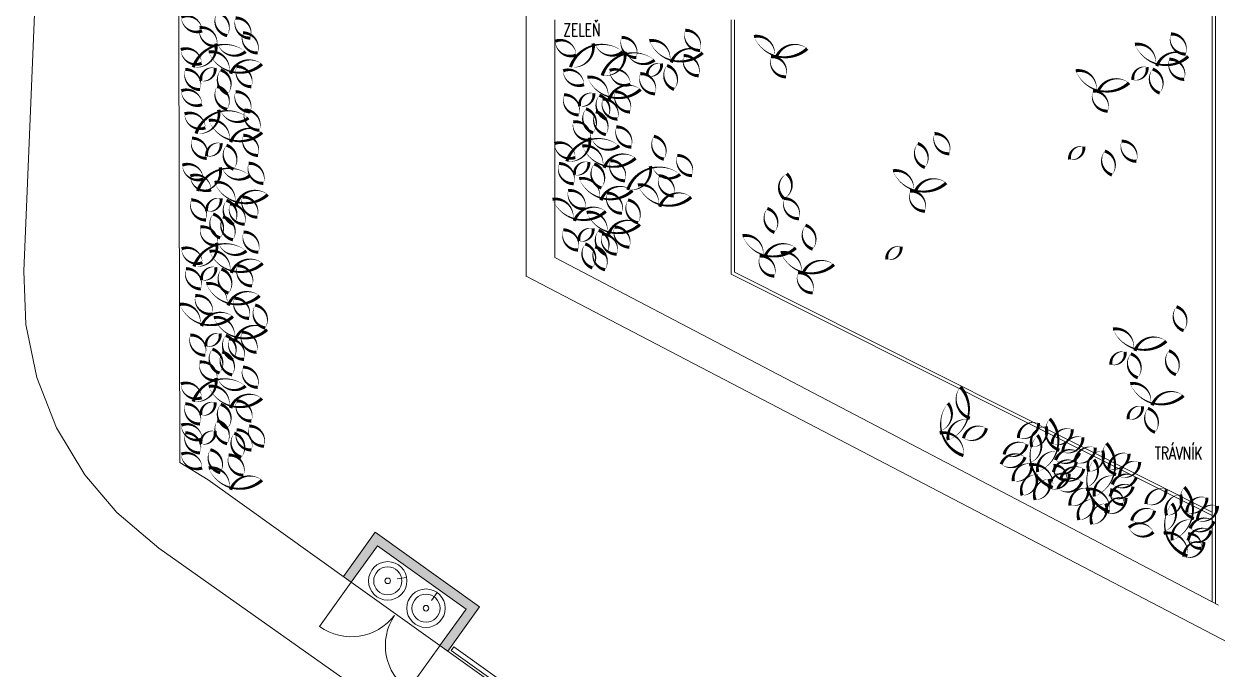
# Model space of a CAD drawing. Header units: metres. Extents: x -45 to 1930, y -347 to 488.
# Drawn here: x 34.6 to 53.21, y 103.38 to 113.45 of the extents above; entities that cross this region are included whole.
import ezdxf

# ---------------------------------------------------------------- set-up
doc = ezdxf.new("R2010")
doc.units = ezdxf.units.M
doc.linetypes.add('GETRENNT', pattern=[31.75, 12.7, -6.35, 0, -6.35, 0, -6.35])
for name, color, linetype in [('popis', 6, 'Continuous'), ('SRAFY', 3, 'Continuous'), ('zariz.predmety', 203, 'Continuous'), ('ZDIVO', 1, 'Continuous')]:
    doc.layers.add(name, color=color, linetype=linetype)
doc.styles.add('ROMANS', font='romans.shx', dxfattribs={"width": 0.7})

msp = doc.modelspace()

# ---------------------------------------------------------------- hatches: boundary and pattern name
at = {"linetype": 'Continuous', "lineweight": 0}
msp.add_hatch(color=256, dxfattribs=at).paths.add_polyline_path([(40.081925, 105.516803), (39.587687, 104.825262), (39.709724, 104.738044), (40.116743, 105.307548), (41.499825, 104.319073), (41.092806, 103.749568), (41.214842, 103.66235), (41.70908, 104.353891)])

# ---------------------------------------------------------------- linework, layer by layer
for p, q in [((53.137294, 127.76103), (53.137294, 104.430051)), ((53.187294, 127.81103), (53.187294, 104.404947)), ((34.912542, 116.98392), (34.603511, 109.593084)), ((34.603511, 109.593084), (34.633142, 108.760856)), ((34.633142, 108.760856), (34.804562, 107.930938)), ((34.804562, 107.930938), (35.110216, 107.148901)), ((35.110216, 107.148901), (35.554923, 106.41177)), ((35.554923, 106.41177), (36.052227, 105.828221)), ((36.052227, 105.828221), (36.710266, 105.271712)), ((36.710266, 105.271712), (50.130382, 95.777265)), ((40.42544, 104.793416), (40.573974, 104.814334)), ((39.709724, 104.738044), (39.215486, 104.046503)), ((40.962915, 104.455136), (41.050134, 104.577173)), ((41.076411, 103.726629), (40.598568, 103.058028)), ((41.092806, 103.749568), (41.076411, 103.726629))]:
    msp.add_line(p, q, dxfattribs=at)
at = {"linetype": 'Continuous', "lineweight": 0, "flags": 128}
for points in [[(39.709724, 104.738044), (37.477555, 106.333353), (37.035982, 106.60712), (36.945385, 144.462896), (41.020036, 144.260448), (51.420302, 144.043402), (67.649258, 143.123976), (66.052891, 127.447973), (63.765693, 115.190618), (62.169437, 106.182411), (60.727726, 93.898214), (60.619881, 89.793758), (41.092806, 103.749568)], [(41.214842, 103.66235), (41.70908, 104.353891), (40.081925, 105.516803), (39.587687, 104.825262)], [(41.092806, 103.749568), (41.499825, 104.319073), (40.116743, 105.307548), (39.709724, 104.738044)], [(41.092806, 103.749568), (39.709724, 104.738044)]]:
    msp.add_lwpolyline(points, dxfattribs=at)
at = {"linetype": 'Continuous', "lineweight": 0}
msp.add_lwpolyline([(41.307426, 103.73047), (46.188892, 100.241734), (46.14819, 100.184783), (41.266724, 103.67352)], close=True, dxfattribs=at)
for centre, radius in [((40.278698, 104.759769), 0.3), ((40.278698, 104.759769), 0.219145), ((40.278698, 104.759769), 0.043699), ((40.875697, 104.3331), 0.3), ((40.875697, 104.3331), 0.219145), ((40.875697, 104.3331), 0.043699)]:
    msp.add_circle(centre, radius, dxfattribs=at)
for centre, start, end in [((39.709724, 104.738044), 234.4469783, 322.47868), ((41.09199, 103.750152), 146.4152765, 234.5145891)]:
    msp.add_arc(centre, 0.85, start, end, dxfattribs=at)
at = {"layer": 'SRAFY', "color": 252, "linetype": 'Continuous', "lineweight": 0}
for p, q in [((45.637294, 113.514228), (45.637294, 109.543592)), ((45.687294, 113.514228), (45.687294, 109.574437)), ((53.137294, 105.778025), (45.637294, 109.543592)), ((53.137294, 105.833973), (45.687294, 109.574437))]:
    msp.add_line(p, q, dxfattribs=at)
at = {"layer": 'zariz.predmety', "color": 253, "linetype": 'Continuous', "ltscale": 0.001}
for points in [[(37.382834, 113.339887, 0, 0, 0.520567051), (37.382834, 113.339887, 0, 0.05, 0.520567051), (37.058968, 113.555337, 0, 0.05, 0.520567051), (37.382834, 113.339887, 0.05, 0.05, 0)], [(37.618132, 113.62296, 0, 0, 0.520567051), (37.618132, 113.62296, 0, 0.05, 0.520567051), (37.773584, 113.26639, 0, 0.05, 0.520567051), (37.618132, 113.62296, 0.05, 0.05, 0)], [(38.135257, 113.227522, 0, 0, 0.520567051), (38.135257, 113.227522, 0, 0.05, 0.520567051), (37.905313, 113.541263, 0, 0.05, 0.520567051), (38.135257, 113.227522, 0.05, 0.05, 0)], [(37.345601, 113.389049, 0, 0, 0.520567051), (37.345601, 113.389049, 0, 0.05, 0.520567051), (37.612362, 113.105948, 0, 0.05, 0.520567051), (37.345601, 113.389049, 0.05, 0.05, 0)], [(45.149852, 113.035075, 0, 0, 0.520567051), (45.149852, 113.035075, 0, 0.05, 0.520567051), (44.919908, 113.348816, 0, 0.05, 0.520567051), (45.149852, 113.035075, 0.05, 0.05, 0)], [(37.245014, 112.773563, 0, 0, 0.520567051), (37.245014, 112.773563, 0, 0.05, 0.520567051), (37.597469, 113.143323, 0, 0.05, 0.520567051), (37.628227, 113.13573, 0, 0.05, 0.520567051), (38.061957, 113.015621, 0, 0.05, 0.520567051), (37.245014, 112.773563, 0.05, 0.05, 0)], [(38.249225, 112.996065, 0, 0, 0.520567051), (38.249225, 112.996065, 0, 0.05, 0.520567051), (38.019281, 113.309806, 0, 0.05, 0.520567051), (38.249225, 112.996065, 0.05, 0.05, 0)], [(43.216373, 112.963135, 0, 0, 0.520567051), (43.216373, 112.963135, 0, 0.05, 0.520567051), (42.892507, 113.178585, 0, 0.05, 0.520567051), (43.216373, 112.963135, 0.05, 0.05, 0)], [(43.128648, 112.774695, 0, 0, 0.520567051), (43.128648, 112.774695, 0, 0.05, 0.520567051), (43.481104, 113.144455, 0, 0.05, 0.520567051), (43.511862, 113.136862, 0, 0.05, 0.520567051), (43.945591, 113.016754, 0, 0.05, 0.520567051), (43.128648, 112.774695, 0.05, 0.05, 0)], [(44.155716, 112.924587, 0, 0, 0.520567051), (44.155716, 112.924587, 0, 0.05, 0.520567051), (43.925772, 113.238328, 0, 0.05, 0.520567051), (44.155716, 112.924587, 0.05, 0.05, 0)], [(45.190306, 112.997185, 0, 0, 0.520567051), (45.190306, 112.997185, 0, 0.05, 0.520567051), (44.701944, 112.847353, 0, 0.05, 0.520567051), (44.678843, 112.869034, 0, 0.05, 0.520567051), (44.359471, 113.186128, 0, 0.05, 0.520567051), (45.190306, 112.997185, 0.05, 0.05, 0)], [(46.821904, 113.063178, 0, 0, 0.520567051), (46.821904, 113.063178, 0, 0.05, 0.520567051), (46.333541, 112.913347, 0, 0.05, 0.520567051), (46.31044, 112.935027, 0, 0.05, 0.520567051), (45.991068, 113.252122, 0, 0.05, 0.520567051), (46.821904, 113.063178, 0.05, 0.05, 0)], [(52.764224, 112.940148, 0, 0, 0.520567051), (52.764224, 112.940148, 0, 0.05, 0.520567051), (52.275862, 112.790317, 0, 0.05, 0.520567051), (52.25276, 112.811997, 0, 0.05, 0.520567051), (51.933388, 113.129091, 0, 0.05, 0.520567051), (52.764224, 112.940148, 0.05, 0.05, 0)], [(52.72377, 112.978038, 0, 0, 0.520567051), (52.72377, 112.978038, 0, 0.05, 0.520567051), (52.493825, 113.291779, 0, 0.05, 0.520567051), (52.72377, 112.978038, 0.05, 0.05, 0)], [(37.375971, 112.833163, 0, 0, 0.520567051), (37.375971, 112.833163, 0, 0.05, 0.520567051), (37.052105, 113.048613, 0, 0.05, 0.520567051), (37.375971, 112.833163, 0.05, 0.05, 0)], [(38.317467, 112.821416, 0, 0, 0.520567051), (38.317467, 112.821416, 0, 0.05, 0.520567051), (37.829104, 112.671585, 0, 0.05, 0.520567051), (37.806003, 112.693265, 0, 0.05, 0.520567051), (37.486631, 113.010359, 0, 0.05, 0.520567051), (38.317467, 112.821416, 0.05, 0.05, 0)], [(43.622953, 112.642829, 0, 0, 0.520567051), (43.622953, 112.642829, 0, 0.05, 0.520567051), (43.975408, 113.012589, 0, 0.05, 0.520567051), (44.006166, 113.004997, 0, 0.05, 0.520567051), (44.439896, 112.884888, 0, 0.05, 0.520567051), (43.622953, 112.642829, 0.05, 0.05, 0)], [(45.126726, 112.640861, 0, 0, 0.520567051), (45.126726, 112.640861, 0, 0.05, 0.520567051), (44.896781, 112.954602, 0, 0.05, 0.520567051), (45.126726, 112.640861, 0.05, 0.05, 0)], [(37.364255, 112.561717, 0, 0, 0.520567051), (37.364255, 112.561717, 0, 0.05, 0.520567051), (37.586548, 112.761426, 0, 0.05, 0.520567051), (37.364255, 112.561717, 0.05, 0.05, 0)], [(38.152202, 112.469821, 0, 0, 0.520567051), (38.152202, 112.469821, 0, 0.05, 0.520567051), (37.922258, 112.783562, 0, 0.05, 0.520567051), (38.152202, 112.469821, 0.05, 0.05, 0)], [(44.326893, 112.631614, 0, 0, 0.520567051), (44.326893, 112.631614, 0, 0.05, 0.520567051), (44.549186, 112.831323, 0, 0.05, 0.520567051), (44.326893, 112.631614, 0.05, 0.05, 0)], [(44.746175, 112.427328, 0, 0, 0.520567051), (44.746175, 112.427328, 0, 0.05, 0.520567051), (44.635725, 112.800301, 0, 0.05, 0.520567051), (44.746175, 112.427328, 0.05, 0.05, 0)], [(46.488665, 112.623893, 0, 0, 0.520567051), (46.488665, 112.623893, 0, 0.05, 0.520567051), (46.258721, 112.937634, 0, 0.05, 0.520567051), (46.488665, 112.623893, 0.05, 0.05, 0)], [(51.900811, 112.574577, 0, 0, 0.520567051), (51.900811, 112.574577, 0, 0.05, 0.520567051), (52.123104, 112.774287, 0, 0.05, 0.520567051), (51.900811, 112.574577, 0.05, 0.05, 0)], [(52.700643, 112.583824, 0, 0, 0.520567051), (52.700643, 112.583824, 0, 0.05, 0.520567051), (52.470699, 112.897565, 0, 0.05, 0.520567051), (52.700643, 112.583824, 0.05, 0.05, 0)], [(37.122058, 112.738136, 0, 0, 0.520567051), (37.122058, 112.738136, 0, 0.05, 0.520567051), (37.352003, 112.424396, 0, 0.05, 0.520567051), (37.122058, 112.738136, 0.05, 0.05, 0)], [(37.783536, 112.357431, 0, 0, 0.520567051), (37.783536, 112.357431, 0, 0.05, 0.520567051), (37.673086, 112.730404, 0, 0.05, 0.520567051), (37.783536, 112.357431, 0.05, 0.05, 0)], [(43.339446, 112.50136, 0, 0, 0.520567051), (43.339446, 112.50136, 0, 0.05, 0.520567051), (43.01558, 112.716809, 0, 0.05, 0.520567051), (43.339446, 112.50136, 0.05, 0.05, 0)], [(44.223958, 112.42652, 0, 0, 0.520567051), (44.223958, 112.42652, 0, 0.05, 0.520567051), (43.735595, 112.276689, 0, 0.05, 0.520567051), (43.712494, 112.298369, 0, 0.05, 0.520567051), (43.393122, 112.615464, 0, 0.05, 0.520567051), (44.223958, 112.42652, 0.05, 0.05, 0)], [(44.064012, 112.507792, 0, 0, 0.520567051), (44.064012, 112.507792, 0, 0.05, 0.520567051), (43.740146, 112.723241, 0, 0.05, 0.520567051), (44.064012, 112.507792, 0.05, 0.05, 0)], [(44.218521, 112.672563, 0, 0, 0.520567051), (44.218521, 112.672563, 0, 0.05, 0.520567051), (44.448465, 112.358823, 0, 0.05, 0.520567051), (44.218521, 112.672563, 0.05, 0.05, 0)], [(51.840819, 112.527855, 0, 0, 0.520567051), (51.840819, 112.527855, 0, 0.05, 0.520567051), (51.352457, 112.378024, 0, 0.05, 0.520567051), (51.329355, 112.399704, 0, 0.05, 0.520567051), (51.009983, 112.716798, 0, 0.05, 0.520567051), (51.840819, 112.527855, 0.05, 0.05, 0)], [(52.320092, 112.370292, 0, 0, 0.520567051), (52.320092, 112.370292, 0, 0.05, 0.520567051), (52.209642, 112.743264, 0, 0.05, 0.520567051), (52.320092, 112.370292, 0.05, 0.05, 0)], [(37.382834, 112.1896, 0, 0, 0.520567051), (37.382834, 112.1896, 0, 0.05, 0.520567051), (37.058968, 112.40505, 0, 0.05, 0.520567051), (37.382834, 112.1896, 0.05, 0.05, 0)], [(37.618132, 112.472673, 0, 0, 0.520567051), (37.618132, 112.472673, 0, 0.05, 0.520567051), (37.773584, 112.116103, 0, 0.05, 0.520567051), (37.618132, 112.472673, 0.05, 0.05, 0)], [(38.135257, 112.077235, 0, 0, 0.520567051), (38.135257, 112.077235, 0, 0.05, 0.520567051), (37.905313, 112.390976, 0, 0.05, 0.520567051), (38.135257, 112.077235, 0.05, 0.05, 0)], [(44.058693, 112.074925, 0, 0, 0.520567051), (44.058693, 112.074925, 0, 0.05, 0.520567051), (43.828748, 112.388666, 0, 0.05, 0.520567051), (44.058693, 112.074925, 0.05, 0.05, 0)], [(51.507581, 112.08857, 0, 0, 0.520567051), (51.507581, 112.08857, 0, 0.05, 0.520567051), (51.277636, 112.402311, 0, 0.05, 0.520567051), (51.507581, 112.08857, 0.05, 0.05, 0)], [(43.028549, 112.34324, 0, 0, 0.520567051), (43.028549, 112.34324, 0, 0.05, 0.520567051), (43.258493, 112.0295, 0, 0.05, 0.520567051), (43.028549, 112.34324, 0.05, 0.05, 0)], [(43.270746, 112.166821, 0, 0, 0.520567051), (43.270746, 112.166821, 0, 0.05, 0.520567051), (43.493039, 112.366531, 0, 0.05, 0.520567051), (43.270746, 112.166821, 0.05, 0.05, 0)], [(43.690027, 111.962535, 0, 0, 0.520567051), (43.690027, 111.962535, 0, 0.05, 0.520567051), (43.579577, 112.335508, 0, 0.05, 0.520567051), (43.690027, 111.962535, 0.05, 0.05, 0)], [(43.86222, 111.964252, 0, 0, 0.520567051), (43.86222, 111.964252, 0, 0.05, 0.520567051), (43.632276, 112.277993, 0, 0.05, 0.520567051), (43.86222, 111.964252, 0.05, 0.05, 0)], [(37.434435, 111.828173, 0, 0, 0.520567051), (37.434435, 111.828173, 0, 0.05, 0.520567051), (37.110569, 112.043622, 0, 0.05, 0.520567051), (37.434435, 111.828173, 0.05, 0.05, 0)], [(37.289145, 111.739474, 0, 0, 0.520567051), (37.289145, 111.739474, 0, 0.05, 0.520567051), (37.6416, 112.109234, 0, 0.05, 0.520567051), (37.672359, 112.101641, 0, 0.05, 0.520567051), (38.106088, 111.981532, 0, 0.05, 0.520567051), (37.289145, 111.739474, 0.05, 0.05, 0)], [(38.278492, 111.791223, 0, 0, 0.520567051), (38.278492, 111.791223, 0, 0.05, 0.520567051), (38.048547, 112.104964, 0, 0.05, 0.520567051), (38.278492, 111.791223, 0.05, 0.05, 0)], [(43.481669, 111.75072, 0, 0, 0.520567051), (43.481669, 111.75072, 0, 0.05, 0.520567051), (43.371219, 112.123693, 0, 0.05, 0.520567051), (43.481669, 111.75072, 0.05, 0.05, 0)], [(43.524623, 112.077777, 0, 0, 0.520567051), (43.524623, 112.077777, 0, 0.05, 0.520567051), (43.680075, 111.721207, 0, 0.05, 0.520567051), (43.524623, 112.077777, 0.05, 0.05, 0)], [(38.318946, 111.753332, 0, 0, 0.520567051), (38.318946, 111.753332, 0, 0.05, 0.520567051), (37.830584, 111.603501, 0, 0.05, 0.520567051), (37.807482, 111.625182, 0, 0.05, 0.520567051), (37.48811, 111.942276, 0, 0.05, 0.520567051), (38.318946, 111.753332, 0.05, 0.05, 0)], [(43.172565, 111.920929, 0, 0, 0.520567051), (43.172565, 111.920929, 0, 0.05, 0.520567051), (43.439326, 111.637828, 0, 0.05, 0.520567051), (43.172565, 111.920929, 0.05, 0.05, 0)], [(44.076189, 111.527945, 0, 0, 0.520567051), (44.076189, 111.527945, 0, 0.05, 0.520567051), (43.846244, 111.841686, 0, 0.05, 0.520567051), (44.076189, 111.527945, 0.05, 0.05, 0)], [(37.225221, 111.665324, 0, 0, 0.520567051), (37.225221, 111.665324, 0, 0.05, 0.520567051), (37.455166, 111.351583, 0, 0.05, 0.520567051), (37.225221, 111.665324, 0.05, 0.05, 0)], [(38.255365, 111.397009, 0, 0, 0.520567051), (38.255365, 111.397009, 0, 0.05, 0.520567051), (38.025421, 111.71075, 0, 0.05, 0.520567051), (38.255365, 111.397009, 0.05, 0.05, 0)], [(43.071978, 111.305442, 0, 0, 0.520567051), (43.071978, 111.305442, 0, 0.05, 0.520567051), (43.424433, 111.675202, 0, 0.05, 0.520567051), (43.455191, 111.66761, 0, 0.05, 0.520567051), (43.88892, 111.547501, 0, 0.05, 0.520567051), (43.071978, 111.305442, 0.05, 0.05, 0)], [(44.43066, 111.695148, 0, 0, 0.520567051), (44.43066, 111.695148, 0, 0.05, 0.520567051), (44.586112, 111.338578, 0, 0.05, 0.520567051), (44.43066, 111.695148, 0.05, 0.05, 0)], [(49.036865, 111.42294, 0, 0, 0.520567051), (49.036865, 111.42294, 0, 0.05, 0.520567051), (48.80692, 111.736681, 0, 0.05, 0.520567051), (49.036865, 111.42294, 0.05, 0.05, 0)], [(37.455533, 111.387762, 0, 0, 0.520567051), (37.455533, 111.387762, 0, 0.05, 0.520567051), (37.677826, 111.587471, 0, 0.05, 0.520567051), (37.455533, 111.387762, 0.05, 0.05, 0)], [(37.874814, 111.183476, 0, 0, 0.520567051), (37.874814, 111.183476, 0, 0.05, 0.520567051), (37.764364, 111.556449, 0, 0.05, 0.520567051), (37.874814, 111.183476, 0.05, 0.05, 0)], [(43.202935, 111.365043, 0, 0, 0.520567051), (43.202935, 111.365043, 0, 0.05, 0.520567051), (42.879069, 111.580492, 0, 0.05, 0.520567051), (43.202935, 111.365043, 0.05, 0.05, 0)], [(44.144431, 111.353295, 0, 0, 0.520567051), (44.144431, 111.353295, 0, 0.05, 0.520567051), (43.656068, 111.203464, 0, 0.05, 0.520567051), (43.632967, 111.225145, 0, 0.05, 0.520567051), (43.313595, 111.542239, 0, 0.05, 0.520567051), (44.144431, 111.353295, 0.05, 0.05, 0)], [(48.656313, 111.209408, 0, 0, 0.520567051), (48.656313, 111.209408, 0, 0.05, 0.520567051), (48.545864, 111.58238, 0, 0.05, 0.520567051), (48.656313, 111.209408, 0.05, 0.05, 0)], [(50.913719, 111.334665, 0, 0, 0.520567051), (50.913719, 111.334665, 0, 0.05, 0.520567051), (51.136012, 111.534375, 0, 0.05, 0.520567051), (50.913719, 111.334665, 0.05, 0.05, 0)], [(51.575007, 111.092183, 0, 0, 0.520567051), (51.575007, 111.092183, 0, 0.05, 0.520567051), (51.464557, 111.465155, 0, 0.05, 0.520567051), (51.575007, 111.092183, 0.05, 0.05, 0)], [(51.955558, 111.305715, 0, 0, 0.520567051), (51.955558, 111.305715, 0, 0.05, 0.520567051), (51.725614, 111.619456, 0, 0.05, 0.520567051), (51.955558, 111.305715, 0.05, 0.05, 0)], [(38.340337, 110.960701, 0, 0, 0.520567051), (38.340337, 110.960701, 0, 0.05, 0.520567051), (38.110392, 111.274442, 0, 0.05, 0.520567051), (38.340337, 110.960701, 0.05, 0.05, 0)], [(43.191219, 111.093596, 0, 0, 0.520567051), (43.191219, 111.093596, 0, 0.05, 0.520567051), (43.413512, 111.293306, 0, 0.05, 0.520567051), (43.191219, 111.093596, 0.05, 0.05, 0)], [(43.979166, 111.001701, 0, 0, 0.520567051), (43.979166, 111.001701, 0, 0.05, 0.520567051), (43.749221, 111.315441, 0, 0.05, 0.520567051), (43.979166, 111.001701, 0.05, 0.05, 0)], [(45.025542, 111.082343, 0, 0, 0.520567051), (45.025542, 111.082343, 0, 0.05, 0.520567051), (44.795598, 111.396084, 0, 0.05, 0.520567051), (45.025542, 111.082343, 0.05, 0.05, 0)], [(37.400994, 111.029569, 0, 0, 0.520567051), (37.400994, 111.029569, 0, 0.05, 0.520567051), (37.077127, 111.245018, 0, 0.05, 0.520567051), (37.400994, 111.029569, 0.05, 0.05, 0)], [(37.524067, 110.860892, 0, 0, 0.520567051), (37.524067, 110.860892, 0, 0.05, 0.520567051), (37.200201, 111.076341, 0, 0.05, 0.520567051), (37.524067, 110.860892, 0.05, 0.05, 0)], [(37.313269, 110.841128, 0, 0, 0.520567051), (37.313269, 110.841128, 0, 0.05, 0.520567051), (37.665725, 111.210888, 0, 0.05, 0.520567051), (37.696483, 111.203296, 0, 0.05, 0.520567051), (38.130212, 111.083187, 0, 0.05, 0.520567051), (37.313269, 110.841128, 0.05, 0.05, 0)], [(42.949022, 111.270016, 0, 0, 0.520567051), (42.949022, 111.270016, 0, 0.05, 0.520567051), (43.178966, 110.956275, 0, 0.05, 0.520567051), (42.949022, 111.270016, 0.05, 0.05, 0)], [(43.6105, 110.889311, 0, 0, 0.520567051), (43.6105, 110.889311, 0, 0.05, 0.520567051), (43.50005, 111.262284, 0, 0.05, 0.520567051), (43.6105, 110.889311, 0.05, 0.05, 0)], [(44.021331, 110.85984, 0, 0, 0.520567051), (44.021331, 110.85984, 0, 0.05, 0.520567051), (44.373786, 111.229601, 0, 0.05, 0.520567051), (44.404544, 111.222008, 0, 0.05, 0.520567051), (44.838274, 111.101899, 0, 0.05, 0.520567051), (44.021331, 110.85984, 0.05, 0.05, 0)], [(46.501008, 111.11078, 0, 0, 0.520567051), (46.501008, 111.11078, 0, 0.05, 0.520567051), (46.461135, 110.723846, 0, 0.05, 0.520567051), (46.501008, 111.11078, 0.05, 0.05, 0)], [(48.989706, 110.967409, 0, 0, 0.520567051), (48.989706, 110.967409, 0, 0.05, 0.520567051), (48.501344, 110.817578, 0, 0.05, 0.520567051), (48.478243, 110.839259, 0, 0.05, 0.520567051), (48.158871, 111.156353, 0, 0.05, 0.520567051), (48.989706, 110.967409, 0.05, 0.05, 0)], [(38.408579, 110.786052, 0, 0, 0.520567051), (38.408579, 110.786052, 0, 0.05, 0.520567051), (37.920216, 110.636221, 0, 0.05, 0.520567051), (37.897115, 110.657901, 0, 0.05, 0.520567051), (37.577743, 110.974995, 0, 0.05, 0.520567051), (38.408579, 110.786052, 0.05, 0.05, 0)], [(44.095587, 110.847045, 0, 0, 0.520567051), (44.095587, 110.847045, 0, 0.05, 0.520567051), (43.607225, 110.697214, 0, 0.05, 0.520567051), (43.584123, 110.718894, 0, 0.05, 0.520567051), (43.264751, 111.035989, 0, 0.05, 0.520567051), (44.095587, 110.847045, 0.05, 0.05, 0)], [(45.011102, 110.746315, 0, 0, 0.520567051), (45.011102, 110.746315, 0, 0.05, 0.520567051), (44.52274, 110.596484, 0, 0.05, 0.520567051), (44.499638, 110.618164, 0, 0.05, 0.520567051), (44.180266, 110.935259, 0, 0.05, 0.520567051), (45.011102, 110.746315, 0.05, 0.05, 0)], [(44.739544, 110.764707, 0, 0, 0.520567051), (44.739544, 110.764707, 0, 0.05, 0.520567051), (44.5096, 111.078448, 0, 0.05, 0.520567051), (44.739544, 110.764707, 0.05, 0.05, 0)], [(37.455367, 110.526353, 0, 0, 0.520567051), (37.455367, 110.526353, 0, 0.05, 0.520567051), (37.67766, 110.726062, 0, 0.05, 0.520567051), (37.455367, 110.526353, 0.05, 0.05, 0)], [(38.243314, 110.434457, 0, 0, 0.520567051), (38.243314, 110.434457, 0, 0.05, 0.520567051), (38.013369, 110.748198, 0, 0.05, 0.520567051), (38.243314, 110.434457, 0.05, 0.05, 0)], [(43.679478, 110.523613, 0, 0, 0.520567051), (43.679478, 110.523613, 0, 0.05, 0.520567051), (43.191116, 110.373782, 0, 0.05, 0.520567051), (43.168014, 110.395463, 0, 0.05, 0.520567051), (42.848643, 110.712557, 0, 0.05, 0.520567051), (43.679478, 110.523613, 0.05, 0.05, 0)], [(43.093038, 110.847704, 0, 0, 0.520567051), (43.093038, 110.847704, 0, 0.05, 0.520567051), (43.359799, 110.564603, 0, 0.05, 0.520567051), (43.093038, 110.847704, 0.05, 0.05, 0)], [(43.930322, 110.49545, 0, 0, 0.520567051), (43.930322, 110.49545, 0, 0.05, 0.520567051), (43.700378, 110.809191, 0, 0.05, 0.520567051), (43.930322, 110.49545, 0.05, 0.05, 0)], [(46.691079, 110.410106, 0, 0, 0.520567051), (46.691079, 110.410106, 0, 0.05, 0.520567051), (46.461135, 110.723846, 0, 0.05, 0.520567051), (46.691079, 110.410106, 0.05, 0.05, 0)], [(48.656468, 110.528124, 0, 0, 0.520567051), (48.656468, 110.528124, 0, 0.05, 0.520567051), (48.426523, 110.841865, 0, 0.05, 0.520567051), (48.656468, 110.528124, 0.05, 0.05, 0)], [(37.21317, 110.702772, 0, 0, 0.520567051), (37.21317, 110.702772, 0, 0.05, 0.520567051), (37.443114, 110.389032, 0, 0.05, 0.520567051), (37.21317, 110.702772, 0.05, 0.05, 0)], [(37.874648, 110.322067, 0, 0, 0.520567051), (37.874648, 110.322067, 0, 0.05, 0.520567051), (37.764198, 110.69504, 0, 0.05, 0.520567051), (37.874648, 110.322067, 0.05, 0.05, 0)], [(38.046841, 110.323784, 0, 0, 0.520567051), (38.046841, 110.323784, 0, 0.05, 0.520567051), (37.816897, 110.637525, 0, 0.05, 0.520567051), (38.046841, 110.323784, 0.05, 0.05, 0)], [(44.027542, 110.701805, 0, 0, 0.520567051), (44.027542, 110.701805, 0, 0.05, 0.520567051), (44.182994, 110.345235, 0, 0.05, 0.520567051), (44.027542, 110.701805, 0.05, 0.05, 0)], [(46.310528, 110.196573, 0, 0, 0.520567051), (46.310528, 110.196573, 0, 0.05, 0.520567051), (46.200079, 110.569546, 0, 0.05, 0.520567051), (46.310528, 110.196573, 0.05, 0.05, 0)], [(37.66629, 110.110252, 0, 0, 0.520567051), (37.66629, 110.110252, 0, 0.05, 0.520567051), (37.55584, 110.483224, 0, 0.05, 0.520567051), (37.66629, 110.110252, 0.05, 0.05, 0)], [(37.709244, 110.437309, 0, 0, 0.520567051), (37.709244, 110.437309, 0, 0.05, 0.520567051), (37.864696, 110.080739, 0, 0.05, 0.520567051), (37.709244, 110.437309, 0.05, 0.05, 0)], [(44.212373, 110.3184, 0, 0, 0.520567051), (44.212373, 110.3184, 0, 0.05, 0.520567051), (43.724011, 110.168569, 0, 0.05, 0.520567051), (43.700909, 110.19025, 0, 0.05, 0.520567051), (43.381537, 110.507344, 0, 0.05, 0.520567051), (44.212373, 110.3184, 0.05, 0.05, 0)], [(37.357186, 110.280461, 0, 0, 0.520567051), (37.357186, 110.280461, 0, 0.05, 0.520567051), (37.623947, 109.99736, 0, 0.05, 0.520567051), (37.357186, 110.280461, 0.05, 0.05, 0)], [(38.26081, 109.887477, 0, 0, 0.520567051), (38.26081, 109.887477, 0, 0.05, 0.520567051), (38.030865, 110.201218, 0, 0.05, 0.520567051), (38.26081, 109.887477, 0.05, 0.05, 0)], [(43.016964, 110.235121, 0, 0, 0.520567051), (43.016964, 110.235121, 0, 0.05, 0.520567051), (43.246909, 109.92138, 0, 0.05, 0.520567051), (43.016964, 110.235121, 0.05, 0.05, 0)], [(43.259161, 110.058701, 0, 0, 0.520567051), (43.259161, 110.058701, 0, 0.05, 0.520567051), (43.481454, 110.258411, 0, 0.05, 0.520567051), (43.259161, 110.058701, 0.05, 0.05, 0)], [(43.678442, 109.854416, 0, 0, 0.520567051), (43.678442, 109.854416, 0, 0.05, 0.520567051), (43.567993, 110.227389, 0, 0.05, 0.520567051), (43.678442, 109.854416, 0.05, 0.05, 0)], [(43.850636, 109.856133, 0, 0, 0.520567051), (43.850636, 109.856133, 0, 0.05, 0.520567051), (43.620691, 110.169873, 0, 0.05, 0.520567051), (43.850636, 109.856133, 0.05, 0.05, 0)], [(44.047108, 109.966805, 0, 0, 0.520567051), (44.047108, 109.966805, 0, 0.05, 0.520567051), (43.817164, 110.280546, 0, 0.05, 0.520567051), (44.047108, 109.966805, 0.05, 0.05, 0)], [(46.905924, 109.93443, 0, 0, 0.520567051), (46.905924, 109.93443, 0, 0.05, 0.520567051), (46.795474, 110.307403, 0, 0.05, 0.520567051), (46.905924, 109.93443, 0.05, 0.05, 0)], [(37.256599, 109.664974, 0, 0, 0.520567051), (37.256599, 109.664974, 0, 0.05, 0.520567051), (37.609054, 110.034734, 0, 0.05, 0.520567051), (37.639812, 110.027141, 0, 0.05, 0.520567051), (38.073541, 109.907033, 0, 0.05, 0.520567051), (37.256599, 109.664974, 0.05, 0.05, 0)], [(43.470084, 109.6426, 0, 0, 0.520567051), (43.470084, 109.6426, 0, 0.05, 0.520567051), (43.359635, 110.015573, 0, 0.05, 0.520567051), (43.470084, 109.6426, 0.05, 0.05, 0)], [(43.513038, 109.969657, 0, 0, 0.520567051), (43.513038, 109.969657, 0, 0.05, 0.520567051), (43.66849, 109.613087, 0, 0.05, 0.520567051), (43.513038, 109.969657, 0.05, 0.05, 0)], [(46.643921, 109.954574, 0, 0, 0.520567051), (46.643921, 109.954574, 0, 0.05, 0.520567051), (46.155559, 109.804743, 0, 0.05, 0.520567051), (46.132457, 109.826424, 0, 0.05, 0.520567051), (45.813085, 110.143518, 0, 0.05, 0.520567051), (46.643921, 109.954574, 0.05, 0.05, 0)], [(48.062606, 109.77422, 0, 0, 0.520567051), (48.062606, 109.77422, 0, 0.05, 0.520567051), (48.284899, 109.97393, 0, 0.05, 0.520567051), (48.062606, 109.77422, 0.05, 0.05, 0)], [(37.387556, 109.724574, 0, 0, 0.520567051), (37.387556, 109.724574, 0, 0.05, 0.520567051), (37.06369, 109.940024, 0, 0.05, 0.520567051), (37.387556, 109.724574, 0.05, 0.05, 0)], [(38.329051, 109.712827, 0, 0, 0.520567051), (38.329051, 109.712827, 0, 0.05, 0.520567051), (37.840689, 109.562996, 0, 0.05, 0.520567051), (37.817588, 109.584677, 0, 0.05, 0.520567051), (37.498216, 109.901771, 0, 0.05, 0.520567051), (38.329051, 109.712827, 0.05, 0.05, 0)], [(46.310683, 109.51529, 0, 0, 0.520567051), (46.310683, 109.51529, 0, 0.05, 0.520567051), (46.080738, 109.82903, 0, 0.05, 0.520567051), (46.310683, 109.51529, 0.05, 0.05, 0)], [(47.239317, 109.692431, 0, 0, 0.520567051), (47.239317, 109.692431, 0, 0.05, 0.520567051), (46.750955, 109.5426, 0, 0.05, 0.520567051), (46.727853, 109.564281, 0, 0.05, 0.520567051), (46.408481, 109.881375, 0, 0.05, 0.520567051), (47.239317, 109.692431, 0.05, 0.05, 0)], [(37.133643, 109.629548, 0, 0, 0.520567051), (37.133643, 109.629548, 0, 0.05, 0.520567051), (37.363587, 109.315807, 0, 0.05, 0.520567051), (37.133643, 109.629548, 0.05, 0.05, 0)], [(37.37584, 109.453128, 0, 0, 0.520567051), (37.37584, 109.453128, 0, 0.05, 0.520567051), (37.598132, 109.652838, 0, 0.05, 0.520567051), (37.37584, 109.453128, 0.05, 0.05, 0)], [(37.795121, 109.248843, 0, 0, 0.520567051), (37.795121, 109.248843, 0, 0.05, 0.520567051), (37.684671, 109.621816, 0, 0.05, 0.520567051), (37.795121, 109.248843, 0.05, 0.05, 0)], [(38.163787, 109.361232, 0, 0, 0.520567051), (38.163787, 109.361232, 0, 0.05, 0.520567051), (37.933842, 109.674973, 0, 0.05, 0.520567051), (38.163787, 109.361232, 0.05, 0.05, 0)], [(46.906078, 109.253147, 0, 0, 0.520567051), (46.906078, 109.253147, 0, 0.05, 0.520567051), (46.676134, 109.566887, 0, 0.05, 0.520567051), (46.906078, 109.253147, 0.05, 0.05, 0)], [(38.280208, 109.206577, 0, 0, 0.520567051), (38.280208, 109.206577, 0, 0.05, 0.520567051), (37.791846, 109.056746, 0, 0.05, 0.520567051), (37.768744, 109.078426, 0, 0.05, 0.520567051), (37.449372, 109.395521, 0, 0.05, 0.520567051), (38.280208, 109.206577, 0.05, 0.05, 0)], [(37.864099, 108.883145, 0, 0, 0.520567051), (37.864099, 108.883145, 0, 0.05, 0.520567051), (37.375737, 108.733314, 0, 0.05, 0.520567051), (37.352635, 108.754995, 0, 0.05, 0.520567051), (37.033263, 109.072089, 0, 0.05, 0.520567051), (37.864099, 108.883145, 0.05, 0.05, 0)], [(37.277659, 109.207236, 0, 0, 0.520567051), (37.277659, 109.207236, 0, 0.05, 0.520567051), (37.54442, 108.924135, 0, 0.05, 0.520567051), (37.277659, 109.207236, 0.05, 0.05, 0)], [(38.114943, 108.854982, 0, 0, 0.520567051), (38.114943, 108.854982, 0, 0.05, 0.520567051), (37.884999, 109.168723, 0, 0.05, 0.520567051), (38.114943, 108.854982, 0.05, 0.05, 0)], [(38.212163, 109.061337, 0, 0, 0.520567051), (38.212163, 109.061337, 0, 0.05, 0.520567051), (38.367615, 108.704766, 0, 0.05, 0.520567051), (38.212163, 109.061337, 0.05, 0.05, 0)], [(38.396994, 108.677932, 0, 0, 0.520567051), (38.396994, 108.677932, 0, 0.05, 0.520567051), (37.908632, 108.528101, 0, 0.05, 0.520567051), (37.88553, 108.549781, 0, 0.05, 0.520567051), (37.566158, 108.866876, 0, 0.05, 0.520567051), (38.396994, 108.677932, 0.05, 0.05, 0)], [(52.692098, 108.663409, 0, 0, 0.520567051), (52.692098, 108.663409, 0, 0.05, 0.520567051), (52.581648, 109.036381, 0, 0.05, 0.520567051), (52.692098, 108.663409, 0.05, 0.05, 0)], [(52.421968, 108.498027, 0, 0, 0.520567051), (52.421968, 108.498027, 0, 0.05, 0.520567051), (51.933605, 108.348196, 0, 0.05, 0.520567051), (51.910504, 108.369877, 0, 0.05, 0.520567051), (51.591132, 108.686971, 0, 0.05, 0.520567051), (52.421968, 108.498027, 0.05, 0.05, 0)], [(37.201585, 108.594653, 0, 0, 0.520567051), (37.201585, 108.594653, 0, 0.05, 0.520567051), (37.43153, 108.280912, 0, 0.05, 0.520567051), (37.201585, 108.594653, 0.05, 0.05, 0)], [(37.443782, 108.418233, 0, 0, 0.520567051), (37.443782, 108.418233, 0, 0.05, 0.520567051), (37.666075, 108.617943, 0, 0.05, 0.520567051), (37.443782, 108.418233, 0.05, 0.05, 0)], [(37.863063, 108.213948, 0, 0, 0.520567051), (37.863063, 108.213948, 0, 0.05, 0.520567051), (37.752614, 108.58692, 0, 0.05, 0.520567051), (37.863063, 108.213948, 0.05, 0.05, 0)], [(38.035257, 108.215665, 0, 0, 0.520567051), (38.035257, 108.215665, 0, 0.05, 0.520567051), (37.805312, 108.529405, 0, 0.05, 0.520567051), (38.035257, 108.215665, 0.05, 0.05, 0)], [(38.231729, 108.326337, 0, 0, 0.520567051), (38.231729, 108.326337, 0, 0.05, 0.520567051), (38.001785, 108.640078, 0, 0.05, 0.520567051), (38.231729, 108.326337, 0.05, 0.05, 0)], [(37.654705, 108.002132, 0, 0, 0.520567051), (37.654705, 108.002132, 0, 0.05, 0.520567051), (37.544256, 108.375105, 0, 0.05, 0.520567051), (37.654705, 108.002132, 0.05, 0.05, 0)], [(37.697659, 108.329189, 0, 0, 0.520567051), (37.697659, 108.329189, 0, 0.05, 0.520567051), (37.853111, 107.972619, 0, 0.05, 0.520567051), (37.697659, 108.329189, 0.05, 0.05, 0)], [(51.558555, 108.132457, 0, 0, 0.520567051), (51.558555, 108.132457, 0, 0.05, 0.520567051), (51.780848, 108.332166, 0, 0.05, 0.520567051), (51.558555, 108.132457, 0.05, 0.05, 0)], [(51.977836, 107.928171, 0, 0, 0.520567051), (51.977836, 107.928171, 0, 0.05, 0.520567051), (51.867386, 108.301144, 0, 0.05, 0.520567051), (51.977836, 107.928171, 0.05, 0.05, 0)], [(52.572572, 107.976383, 0, 0, 0.520567051), (52.572572, 107.976383, 0, 0.05, 0.520567051), (52.462123, 108.349355, 0, 0.05, 0.520567051), (52.572572, 107.976383, 0.05, 0.05, 0)], [(37.345601, 108.172341, 0, 0, 0.520567051), (37.345601, 108.172341, 0, 0.05, 0.520567051), (37.612362, 107.88924, 0, 0.05, 0.520567051), (37.345601, 108.172341, 0.05, 0.05, 0)], [(37.245014, 107.556854, 0, 0, 0.520567051), (37.245014, 107.556854, 0, 0.05, 0.520567051), (37.597469, 107.926614, 0, 0.05, 0.520567051), (37.628227, 107.919022, 0, 0.05, 0.520567051), (38.061957, 107.798913, 0, 0.05, 0.520567051), (37.245014, 107.556854, 0.05, 0.05, 0)], [(38.249225, 107.779357, 0, 0, 0.520567051), (38.249225, 107.779357, 0, 0.05, 0.520567051), (38.019281, 108.093098, 0, 0.05, 0.520567051), (38.249225, 107.779357, 0.05, 0.05, 0)], [(37.375971, 107.616455, 0, 0, 0.520567051), (37.375971, 107.616455, 0, 0.05, 0.520567051), (37.052105, 107.831904, 0, 0.05, 0.520567051), (37.375971, 107.616455, 0.05, 0.05, 0)], [(38.317467, 107.604707, 0, 0, 0.520567051), (38.317467, 107.604707, 0, 0.05, 0.520567051), (37.829104, 107.454876, 0, 0.05, 0.520567051), (37.806003, 107.476557, 0, 0.05, 0.520567051), (37.486631, 107.793651, 0, 0.05, 0.520567051), (38.317467, 107.604707, 0.05, 0.05, 0)], [(49.209359, 107.785952, 0, 0, 0.520567051), (49.209359, 107.785952, 0, 0.05, 0.520567051), (49.35919, 107.29759, 0, 0.05, 0.520567051), (49.33751, 107.274489, 0, 0.05, 0.520567051), (49.020415, 106.955117, 0, 0.05, 0.520567051), (49.209359, 107.785952, 0.05, 0.05, 0)], [(52.690729, 107.647432, 0, 0, 0.520567051), (52.690729, 107.647432, 0, 0.05, 0.520567051), (52.202366, 107.4976, 0, 0.05, 0.520567051), (52.179265, 107.519281, 0, 0.05, 0.520567051), (51.859893, 107.836375, 0, 0.05, 0.520567051), (52.690729, 107.647432, 0.05, 0.05, 0)], [(37.364255, 107.345009, 0, 0, 0.520567051), (37.364255, 107.345009, 0, 0.05, 0.520567051), (37.586548, 107.544718, 0, 0.05, 0.520567051), (37.364255, 107.345009, 0.05, 0.05, 0)], [(38.152202, 107.253113, 0, 0, 0.520567051), (38.152202, 107.253113, 0, 0.05, 0.520567051), (37.922258, 107.566854, 0, 0.05, 0.520567051), (38.152202, 107.253113, 0.05, 0.05, 0)], [(37.122058, 107.521428, 0, 0, 0.520567051), (37.122058, 107.521428, 0, 0.05, 0.520567051), (37.352003, 107.207687, 0, 0.05, 0.520567051), (37.122058, 107.521428, 0.05, 0.05, 0)], [(37.783536, 107.140723, 0, 0, 0.520567051), (37.783536, 107.140723, 0, 0.05, 0.520567051), (37.673086, 107.513696, 0, 0.05, 0.520567051), (37.783536, 107.140723, 0.05, 0.05, 0)], [(49.257212, 106.713499, 0, 0, 0.520567051), (49.257212, 106.713499, 0, 0.05, 0.520567051), (48.887452, 107.065955, 0, 0.05, 0.520567051), (48.895045, 107.096713, 0, 0.05, 0.520567051), (49.015153, 107.530442, 0, 0.05, 0.520567051), (49.257212, 106.713499, 0.05, 0.05, 0)], [(51.827316, 107.281861, 0, 0, 0.520567051), (51.827316, 107.281861, 0, 0.05, 0.520567051), (52.049609, 107.48157, 0, 0.05, 0.520567051), (51.827316, 107.281861, 0.05, 0.05, 0)], [(52.246597, 107.077575, 0, 0, 0.520567051), (52.246597, 107.077575, 0, 0.05, 0.520567051), (52.136147, 107.450548, 0, 0.05, 0.520567051), (52.246597, 107.077575, 0.05, 0.05, 0)], [(37.382834, 106.972892, 0, 0, 0.520567051), (37.382834, 106.972892, 0, 0.05, 0.520567051), (37.058968, 107.188341, 0, 0.05, 0.520567051), (37.382834, 106.972892, 0.05, 0.05, 0)], [(37.618132, 107.255965, 0, 0, 0.520567051), (37.618132, 107.255965, 0, 0.05, 0.520567051), (37.773584, 106.899395, 0, 0.05, 0.520567051), (37.618132, 107.255965, 0.05, 0.05, 0)], [(50.429545, 107.220174, 0, 0, 0.520567051), (50.429545, 107.220174, 0, 0.05, 0.520567051), (50.115805, 106.99023, 0, 0.05, 0.520567051), (50.429545, 107.220174, 0.05, 0.05, 0)], [(50.604195, 107.288416, 0, 0, 0.520567051), (50.604195, 107.288416, 0, 0.05, 0.520567051), (50.754026, 106.800054, 0, 0.05, 0.520567051), (50.732346, 106.776952, 0, 0.05, 0.520567051), (50.415251, 106.45758, 0, 0.05, 0.520567051), (50.604195, 107.288416, 0.05, 0.05, 0)], [(37.122058, 107.070069, 0, 0, 0.520567051), (37.122058, 107.070069, 0, 0.05, 0.520567051), (37.352003, 106.756328, 0, 0.05, 0.520567051), (37.122058, 107.070069, 0.05, 0.05, 0)], [(37.364255, 106.893649, 0, 0, 0.520567051), (37.364255, 106.893649, 0, 0.05, 0.520567051), (37.586548, 107.093359, 0, 0.05, 0.520567051), (37.364255, 106.893649, 0.05, 0.05, 0)], [(37.996013, 106.689364, 0, 0, 0.520567051), (37.996013, 106.689364, 0, 0.05, 0.520567051), (37.885563, 107.062337, 0, 0.05, 0.520567051), (37.996013, 106.689364, 0.05, 0.05, 0)], [(38.152202, 106.801754, 0, 0, 0.520567051), (38.152202, 106.801754, 0, 0.05, 0.520567051), (37.922258, 107.115494, 0, 0.05, 0.520567051), (38.152202, 106.801754, 0.05, 0.05, 0)], [(38.347756, 106.860527, 0, 0, 0.520567051), (38.347756, 106.860527, 0, 0.05, 0.520567051), (38.117811, 107.174268, 0, 0.05, 0.520567051), (38.347756, 106.860527, 0.05, 0.05, 0)], [(49.25958, 106.984702, 0, 0, 0.520567051), (49.25958, 106.984702, 0, 0.05, 0.520567051), (49.616151, 107.140154, 0, 0.05, 0.520567051), (49.25958, 106.984702, 0.05, 0.05, 0)], [(50.652048, 106.215963, 0, 0, 0.520567051), (50.652048, 106.215963, 0, 0.05, 0.520567051), (50.282288, 106.568418, 0, 0.05, 0.520567051), (50.289881, 106.599177, 0, 0.05, 0.520567051), (50.409989, 107.032906, 0, 0.05, 0.520567051), (50.652048, 106.215963, 0.05, 0.05, 0)], [(50.544027, 107.170237, 0, 0, 0.520567051), (50.544027, 107.170237, 0, 0.05, 0.520567051), (50.328577, 106.846371, 0, 0.05, 0.520567051), (50.544027, 107.170237, 0.05, 0.05, 0)], [(50.95579, 107.123151, 0, 0, 0.520567051), (50.95579, 107.123151, 0, 0.05, 0.520567051), (50.642049, 106.893207, 0, 0.05, 0.520567051), (50.95579, 107.123151, 0.05, 0.05, 0)], [(51.121497, 106.996574, 0, 0, 0.520567051), (51.121497, 106.996574, 0, 0.05, 0.520567051), (50.807756, 106.76663, 0, 0.05, 0.520567051), (51.121497, 106.996574, 0.05, 0.05, 0)], [(49.892981, 106.732286, 0, 0, 0.520567051), (49.892981, 106.732286, 0, 0.05, 0.520567051), (50.249551, 106.887738, 0, 0.05, 0.520567051), (49.892981, 106.732286, 0.05, 0.05, 0)], [(51.068179, 106.754485, 0, 0, 0.520567051), (51.068179, 106.754485, 0, 0.05, 0.520567051), (50.695207, 106.644036, 0, 0.05, 0.520567051), (51.068179, 106.754485, 0.05, 0.05, 0)], [(51.314432, 106.838586, 0, 0, 0.520567051), (51.314432, 106.838586, 0, 0.05, 0.520567051), (51.000691, 106.608642, 0, 0.05, 0.520567051), (51.314432, 106.838586, 0.05, 0.05, 0)], [(51.489082, 106.906828, 0, 0, 0.520567051), (51.489082, 106.906828, 0, 0.05, 0.520567051), (51.638913, 106.418466, 0, 0.05, 0.520567051), (51.617232, 106.395364, 0, 0.05, 0.520567051), (51.300138, 106.075992, 0, 0.05, 0.520567051), (51.489082, 106.906828, 0.05, 0.05, 0)], [(37.382834, 106.521533, 0, 0, 0.520567051), (37.382834, 106.521533, 0, 0.05, 0.520567051), (37.058968, 106.736982, 0, 0.05, 0.520567051), (37.382834, 106.521533, 0.05, 0.05, 0)], [(37.511904, 106.804605, 0, 0, 0.520567051), (37.511904, 106.804605, 0, 0.05, 0.520567051), (37.667356, 106.448035, 0, 0.05, 0.520567051), (37.511904, 106.804605, 0.05, 0.05, 0)], [(38.02903, 106.409168, 0, 0, 0.520567051), (38.02903, 106.409168, 0, 0.05, 0.520567051), (37.799085, 106.722909, 0, 0.05, 0.520567051), (38.02903, 106.409168, 0.05, 0.05, 0)], [(50.220038, 106.689333, 0, 0, 0.520567051), (50.220038, 106.689333, 0, 0.05, 0.520567051), (49.847065, 106.578883, 0, 0.05, 0.520567051), (50.220038, 106.689333, 0.05, 0.05, 0)], [(50.661794, 106.456787, 0, 0, 0.520567051), (50.661794, 106.456787, 0, 0.05, 0.520567051), (51.018365, 106.612239, 0, 0.05, 0.520567051), (50.661794, 106.456787, 0.05, 0.05, 0)], [(51.536935, 105.834375, 0, 0, 0.520567051), (51.536935, 105.834375, 0, 0.05, 0.520567051), (51.167175, 106.18683, 0, 0.05, 0.520567051), (51.174767, 106.217588, 0, 0.05, 0.520567051), (51.294876, 106.651318, 0, 0.05, 0.520567051), (51.536935, 105.834375, 0.05, 0.05, 0)], [(51.428913, 106.788649, 0, 0, 0.520567051), (51.428913, 106.788649, 0, 0.05, 0.520567051), (51.213464, 106.464783, 0, 0.05, 0.520567051), (51.428913, 106.788649, 0.05, 0.05, 0)], [(51.840676, 106.741563, 0, 0, 0.520567051), (51.840676, 106.741563, 0, 0.05, 0.520567051), (51.526935, 106.511619, 0, 0.05, 0.520567051), (51.840676, 106.741563, 0.05, 0.05, 0)], [(52.006383, 106.614986, 0, 0, 0.520567051), (52.006383, 106.614986, 0, 0.05, 0.520567051), (51.692642, 106.385042, 0, 0.05, 0.520567051), (52.006383, 106.614986, 0.05, 0.05, 0)], [(38.317467, 106.330276, 0, 0, 0.520567051), (38.317467, 106.330276, 0, 0.05, 0.520567051), (37.829104, 106.180445, 0, 0.05, 0.520567051), (37.806003, 106.202125, 0, 0.05, 0.520567051), (37.486631, 106.51922, 0, 0.05, 0.520567051), (38.317467, 106.330276, 0.05, 0.05, 0)], [(50.036561, 106.31655, 0, 0, 0.520567051), (50.036561, 106.31655, 0, 0.05, 0.520567051), (50.319662, 106.583312, 0, 0.05, 0.520567051), (50.036561, 106.31655, 0.05, 0.05, 0)], [(50.594558, 106.201799, 0, 0, 0.520567051), (50.594558, 106.201799, 0, 0.05, 0.520567051), (50.908299, 106.431743, 0, 0.05, 0.520567051), (50.594558, 106.201799, 0.05, 0.05, 0)], [(50.863894, 106.335204, 0, 0, 0.520567051), (50.863894, 106.335204, 0, 0.05, 0.520567051), (50.664184, 106.557497, 0, 0.05, 0.520567051), (50.863894, 106.335204, 0.05, 0.05, 0)], [(50.777867, 106.350698, 0, 0, 0.520567051), (50.777867, 106.350698, 0, 0.05, 0.520567051), (51.134438, 106.50615, 0, 0.05, 0.520567051), (50.777867, 106.350698, 0.05, 0.05, 0)], [(50.389875, 106.416156, 0, 0, 0.520567051), (50.389875, 106.416156, 0, 0.05, 0.520567051), (50.174426, 106.09229, 0, 0.05, 0.520567051), (50.389875, 106.416156, 0.05, 0.05, 0)], [(50.592448, 106.346921, 0, 0, 0.520567051), (50.592448, 106.346921, 0, 0.05, 0.520567051), (50.376998, 106.023055, 0, 0.05, 0.520567051), (50.592448, 106.346921, 0.05, 0.05, 0)], [(51.104925, 106.307745, 0, 0, 0.520567051), (51.104925, 106.307745, 0, 0.05, 0.520567051), (50.731952, 106.197295, 0, 0.05, 0.520567051), (51.104925, 106.307745, 0.05, 0.05, 0)], [(51.546681, 106.075199, 0, 0, 0.520567051), (51.546681, 106.075199, 0, 0.05, 0.520567051), (51.903251, 106.230651, 0, 0.05, 0.520567051), (51.546681, 106.075199, 0.05, 0.05, 0)], [(51.953066, 106.372897, 0, 0, 0.520567051), (51.953066, 106.372897, 0, 0.05, 0.520567051), (51.580093, 106.262448, 0, 0.05, 0.520567051), (51.953066, 106.372897, 0.05, 0.05, 0)], [(50.921448, 105.934962, 0, 0, 0.520567051), (50.921448, 105.934962, 0, 0.05, 0.520567051), (51.204549, 106.201723, 0, 0.05, 0.520567051), (50.921448, 105.934962, 0.05, 0.05, 0)], [(51.479445, 105.820211, 0, 0, 0.520567051), (51.479445, 105.820211, 0, 0.05, 0.520567051), (51.793186, 106.050155, 0, 0.05, 0.520567051), (51.479445, 105.820211, 0.05, 0.05, 0)], [(51.748781, 105.953616, 0, 0, 0.520567051), (51.748781, 105.953616, 0, 0.05, 0.520567051), (51.549071, 106.175909, 0, 0.05, 0.520567051), (51.748781, 105.953616, 0.05, 0.05, 0)], [(52.419542, 106.187143, 0, 0, 0.520567051), (52.419542, 106.187143, 0, 0.05, 0.520567051), (52.105801, 105.957199, 0, 0.05, 0.520567051), (52.419542, 106.187143, 0.05, 0.05, 0)], [(52.643502, 106.103528, 0, 0, 0.520567051), (52.643502, 106.103528, 0, 0.05, 0.520567051), (52.428052, 105.779662, 0, 0.05, 0.520567051), (52.643502, 106.103528, 0.05, 0.05, 0)], [(52.70367, 106.221707, 0, 0, 0.520567051), (52.70367, 106.221707, 0, 0.05, 0.520567051), (52.853501, 105.733345, 0, 0.05, 0.520567051), (52.831821, 105.710243, 0, 0.05, 0.520567051), (52.514727, 105.390871, 0, 0.05, 0.520567051), (52.70367, 106.221707, 0.05, 0.05, 0)], [(53.055265, 106.056443, 0, 0, 0.520567051), (53.055265, 106.056443, 0, 0.05, 0.520567051), (52.741524, 105.826498, 0, 0.05, 0.520567051), (53.055265, 106.056443, 0.05, 0.05, 0)], [(51.274762, 106.034568, 0, 0, 0.520567051), (51.274762, 106.034568, 0, 0.05, 0.520567051), (51.059312, 105.710702, 0, 0.05, 0.520567051), (51.274762, 106.034568, 0.05, 0.05, 0)], [(51.477334, 105.965333, 0, 0, 0.520567051), (51.477334, 105.965333, 0, 0.05, 0.520567051), (51.261885, 105.641466, 0, 0.05, 0.520567051), (51.477334, 105.965333, 0.05, 0.05, 0)], [(51.882977, 105.699255, 0, 0, 0.520567051), (51.882977, 105.699255, 0, 0.05, 0.520567051), (52.239547, 105.854707, 0, 0.05, 0.520567051), (51.882977, 105.699255, 0.05, 0.05, 0)], [(52.751524, 105.149254, 0, 0, 0.520567051), (52.751524, 105.149254, 0, 0.05, 0.520567051), (52.381763, 105.501709, 0, 0.05, 0.520567051), (52.389356, 105.532468, 0, 0.05, 0.520567051), (52.509465, 105.966197, 0, 0.05, 0.520567051), (52.751524, 105.149254, 0.05, 0.05, 0)], [(53.220972, 105.929866, 0, 0, 0.520567051), (53.220972, 105.929866, 0, 0.05, 0.520567051), (52.907231, 105.699921, 0, 0.05, 0.520567051), (53.220972, 105.929866, 0.05, 0.05, 0)], [(53.167655, 105.687777, 0, 0, 0.520567051), (53.167655, 105.687777, 0, 0.05, 0.520567051), (52.794682, 105.577327, 0, 0.05, 0.520567051), (53.167655, 105.687777, 0.05, 0.05, 0)], [(51.838074, 105.587973, 0, 0, 0.520567051), (51.838074, 105.587973, 0, 0.05, 0.520567051), (52.220952, 105.519328, 0, 0.05, 0.520567051), (51.838074, 105.587973, 0.05, 0.05, 0)], [(52.76127, 105.390078, 0, 0, 0.520567051), (52.76127, 105.390078, 0, 0.05, 0.520567051), (53.11784, 105.545531, 0, 0.05, 0.520567051), (52.76127, 105.390078, 0.05, 0.05, 0)], [(52.694033, 105.13509, 0, 0, 0.520567051), (52.694033, 105.13509, 0, 0.05, 0.520567051), (53.007774, 105.365035, 0, 0.05, 0.520567051), (52.694033, 105.13509, 0.05, 0.05, 0)], [(52.963369, 105.268495, 0, 0, 0.520567051), (52.963369, 105.268495, 0, 0.05, 0.520567051), (52.76366, 105.490788, 0, 0.05, 0.520567051), (52.963369, 105.268495, 0.05, 0.05, 0)]]:
    msp.add_lwpolyline(points, format="xyseb", close=True, dxfattribs=at)
at = {"layer": 'ZDIVO', "linetype": 'Continuous', "lineweight": 0}
for p, q in [((42.437294, 109.51103), (42.437294, 127.86103)), ((42.887294, 109.805337), (42.887294, 113.514228)), ((53.237294, 104.379843), (42.887294, 109.805337)), ((53.386774, 103.797207), (42.437294, 109.51103))]:
    msp.add_line(p, q, dxfattribs=at)
at = {"layer": 'ZDIVO', "linetype": 'GETRENNT', "lineweight": 0, "ltscale": 0.035}
msp.add_line((42.437294, 109.508893), (42.437294, 127.86103), dxfattribs=at)

# ---------------------------------------------------------------- texts
at = {"layer": 'popis', "linetype": 'Continuous', "lineweight": 0, "char_height": 0.2, "width": 2.20915077, "attachment_point": 1, "style": 'ROMANS'}
for s, insert in [('ZELEŇ', (43.015266, 113.457469)), ('TRÁVNÍK', (52.240262, 106.850728))]:
    msp.add_mtext(s, dxfattribs=dict(at, insert=insert))

doc.saveas('drawing.dxf')
